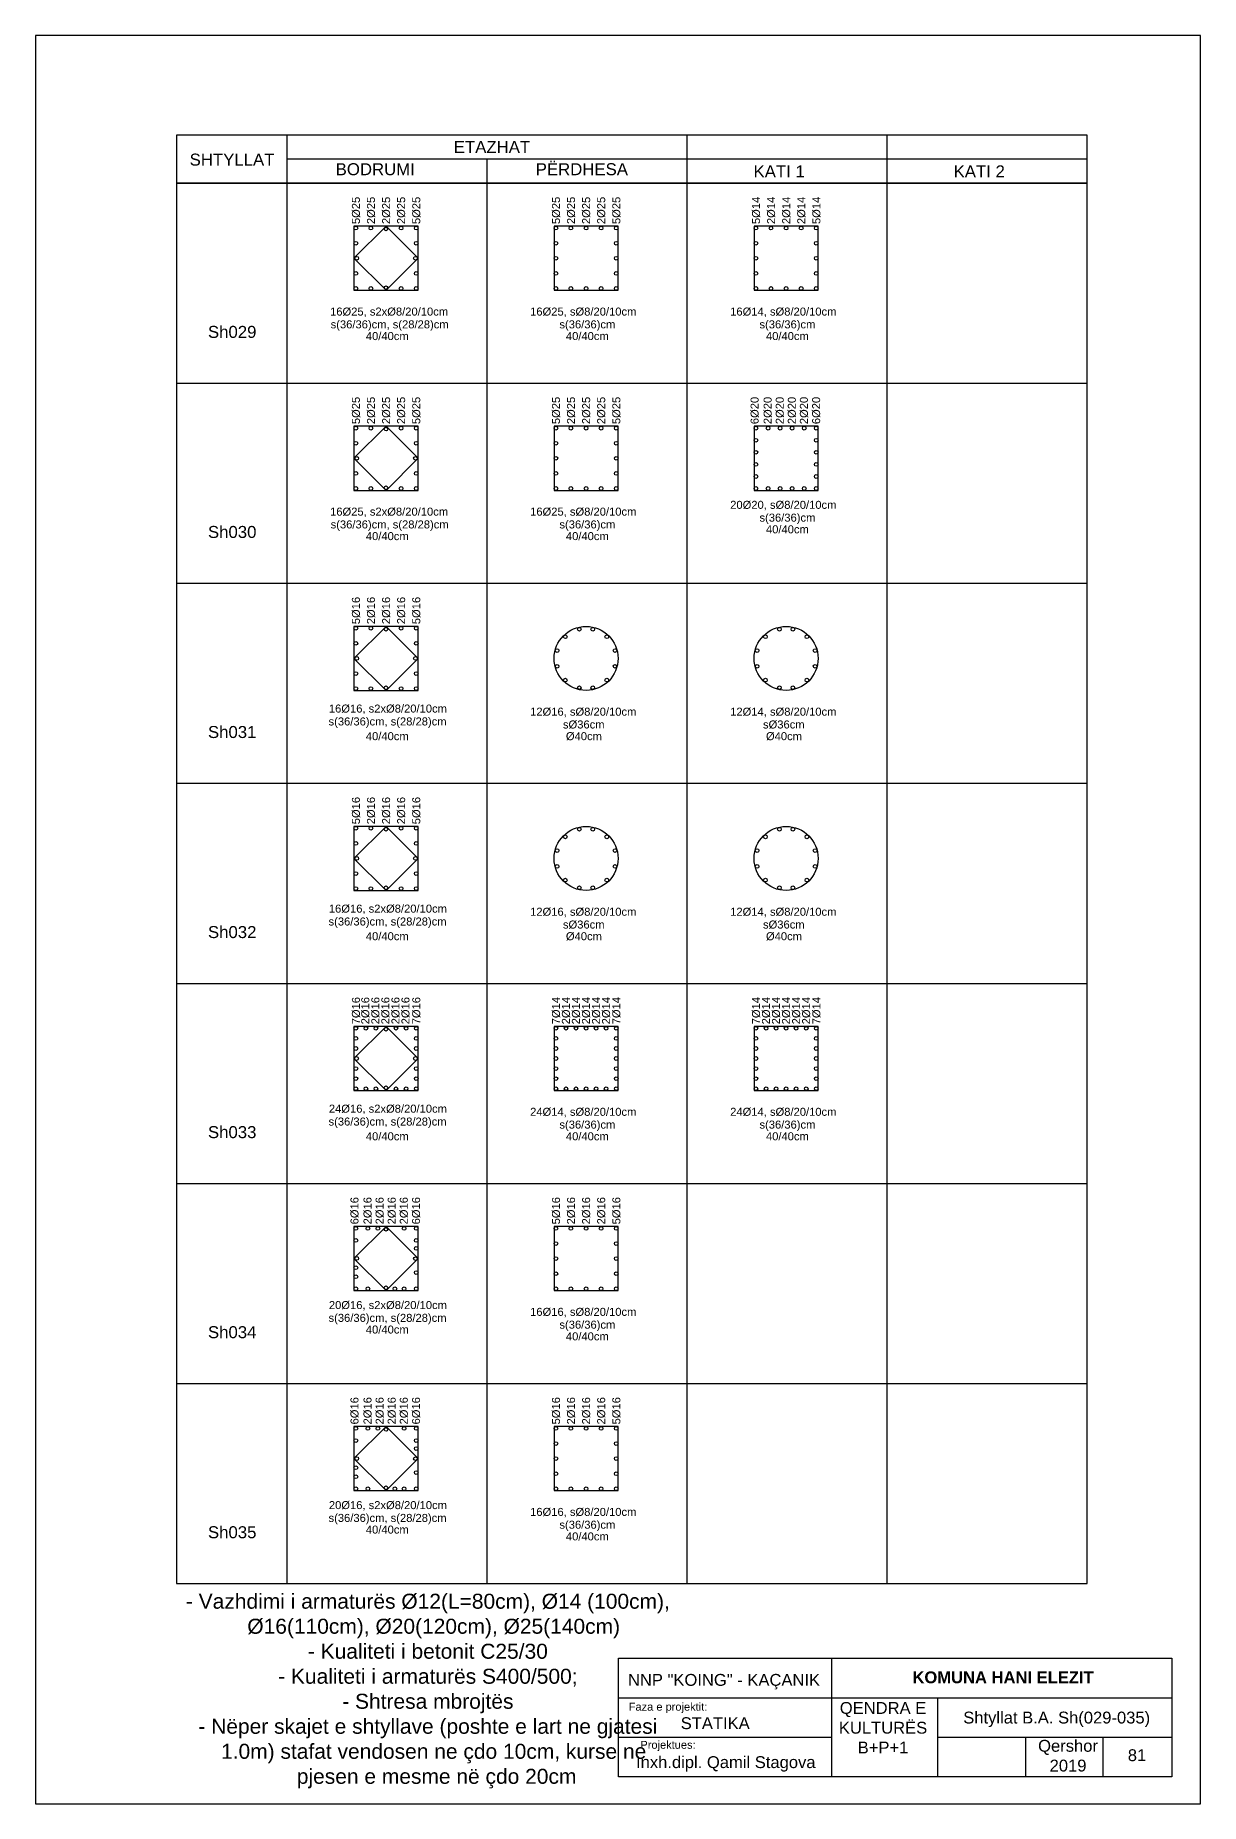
# Model space of a CAD drawing. Header units: inches. Extents: x 2793 to 14277, y -1659 to 551.
# Drawn here: x 9494 to 10950, y -1659 to 551 of the extents above; entities that cross this region are included whole.
import ezdxf

# ---------------------------------------------------------------- set-up
doc = ezdxf.new("R2010")
doc.units = ezdxf.units.IN
doc.layers.add('TEKSTI_Pen_No__201', color=7, linetype='Continuous', lineweight=18)
doc.styles.add('A4TS01', font='ARIAL.TTF', dxfattribs={"height": 10})
doc.styles.add('GENERATED_STYLE_1', font='ARIAL.TTF')

msp = doc.modelspace()

# ---------------------------------------------------------------- linework, layer by layer
for p, q in [((10950, 550.8), (9493.8, 550.8)), ((9493.8, 550.8), (9493.8, -1659)), ((10950, -1659), (10950, 550.8)), ((10808.3, 426.1), (9670.3, 426.1)), ((9670.3, 426.1), (9670.3, 366.1)), ((9670.3, 426.1), (9670.3, 366.1)), ((9808.3, 366.1), (9808.3, 426.1)), ((10308.3, 366.1), (10308.3, 426.1)), ((10558.3, 366.1), (10558.3, 426.1)), ((10808.3, 366.1), (10808.3, 426.1)), ((10808.3, 396.1), (9808.3, 396.1)), ((10058.3, 366.1), (10058.3, 396.1)), ((9670.3, 366.1), (9670.3, -1383.9)), ((9670.3, 366.1), (9670.3, -1383.9)), ((10808.3, 366.1), (9670.3, 366.1)), ((9670.3, 366.1), (9670.3, -1383.9)), ((9670.3, 366.1), (9670.3, 346.1)), ((9670.3, 366.1), (10808.3, 366.1)), ((9808.3, -1383.9), (9808.3, 366.1)), ((10058.3, -1383.9), (10058.3, 366.1)), ((10308.3, -1383.9), (10308.3, 366.1)), ((10558.3, -1383.9), (10558.3, 366.1)), ((10808.3, -1383.9), (10808.3, 366.1)), ((9972, 312.2), (9892, 312.2)), ((9892, 312.2), (9892, 232.2)), ((9892, 272.2), (9932, 312.2)), ((9932, 312.2), (9972, 272.2)), ((9972, 232.2), (9972, 312.2)), ((10222, 312.2), (10142, 312.2)), ((10142, 312.2), (10142, 232.2)), ((10222, 232.2), (10222, 312.2)), ((10472, 312.2), (10392, 312.2)), ((10392, 312.2), (10392, 232.2)), ((10472, 232.2), (10472, 312.2)), ((9932, 232.2), (9892, 272.2)), ((9972, 272.2), (9932, 232.2)), ((9892, 232.2), (9972, 232.2)), ((10142, 232.2), (10222, 232.2)), ((10392, 232.2), (10472, 232.2)), ((9670.3, 116.1), (10808.3, 116.1)), ((9972, 62.2), (9892, 62.2)), ((9892, 62.2), (9892, -17.8)), ((9892, 22.2), (9932, 62.2)), ((9932, 62.2), (9972, 22.2)), ((9972, -17.8), (9972, 62.2)), ((10222, 62.2), (10142, 62.2)), ((10142, 62.2), (10142, -17.8)), ((10222, -17.8), (10222, 62.2)), ((10472, 62.2), (10392, 62.2)), ((10392, 62.2), (10392, -17.8)), ((10472, -17.8), (10472, 62.2)), ((9932, -17.8), (9892, 22.2)), ((9972, 22.2), (9932, -17.8)), ((9892, -17.8), (9972, -17.8)), ((10142, -17.8), (10222, -17.8)), ((10392, -17.8), (10472, -17.8)), ((9670.3, -133.9), (10808.3, -133.9)), ((9972, -187.8), (9892, -187.8)), ((9892, -187.8), (9892, -267.8)), ((9892, -227.8), (9932, -187.8)), ((9932, -187.8), (9972, -227.8)), ((9972, -267.8), (9972, -187.8)), ((9932, -267.8), (9892, -227.8)), ((9972, -227.8), (9932, -267.8)), ((9892, -267.8), (9972, -267.8)), ((9670.3, -383.9), (10808.3, -383.9)), ((9972, -437.8), (9892, -437.8)), ((9892, -437.8), (9892, -517.8)), ((9892, -477.8), (9932, -437.8)), ((9932, -437.8), (9972, -477.8)), ((9972, -517.8), (9972, -437.8)), ((9932, -517.8), (9892, -477.8)), ((9972, -477.8), (9932, -517.8)), ((9892, -517.8), (9972, -517.8)), ((9670.3, -633.9), (10808.3, -633.9)), ((9972, -687.8), (9892, -687.8)), ((9892, -687.8), (9892, -767.8)), ((9892, -727.8), (9932, -687.8)), ((9932, -687.8), (9972, -727.8)), ((9972, -767.8), (9972, -687.8)), ((10222, -687.8), (10142, -687.8)), ((10142, -687.8), (10142, -767.8)), ((10222, -767.8), (10222, -687.8)), ((10472, -687.8), (10392, -687.8)), ((10392, -687.8), (10392, -767.8)), ((10472, -767.8), (10472, -687.8)), ((9932, -767.8), (9892, -727.8)), ((9972, -727.8), (9932, -767.8)), ((9892, -767.8), (9972, -767.8)), ((10142, -767.8), (10222, -767.8)), ((10392, -767.8), (10472, -767.8)), ((9670.3, -883.9), (10808.3, -883.9)), ((9972, -937.8), (9892, -937.8)), ((9892, -937.8), (9892, -1017.8)), ((9932, -937.8), (9892, -977.8)), ((9972, -977.8), (9932, -937.8)), ((9972, -1017.8), (9972, -937.8)), ((10222, -937.8), (10142, -937.8)), ((10142, -937.8), (10142, -1017.8)), ((10222, -1017.8), (10222, -937.8)), ((9892, -977.8), (9932, -1017.8)), ((9932, -1017.8), (9972, -977.8)), ((9892, -1017.8), (9972, -1017.8)), ((10142, -1017.8), (10222, -1017.8)), ((9670.3, -1133.9), (10808.3, -1133.9)), ((9670.3, -1133.9), (10808.3, -1133.9)), ((9972, -1187.8), (9892, -1187.8)), ((9892, -1187.8), (9892, -1267.8)), ((9932, -1187.8), (9892, -1227.8)), ((9972, -1227.8), (9932, -1187.8)), ((9972, -1267.8), (9972, -1187.8)), ((10222, -1187.8), (10142, -1187.8)), ((10142, -1187.8), (10142, -1267.8)), ((10222, -1267.8), (10222, -1187.8)), ((9892, -1227.8), (9932, -1267.8)), ((9932, -1267.8), (9972, -1227.8)), ((9892, -1267.8), (9972, -1267.8)), ((10142, -1267.8), (10222, -1267.8)), ((9670.3, -1383.9), (10808.3, -1383.9)), ((9670.3, -1383.9), (10808.3, -1383.9)), ((10222.4, -1625.4), (10222.4, -1477.2)), ((10222.4, -1477.2), (10913.8, -1477.2)), ((10489.1, -1625.4), (10489.1, -1477.2)), ((10913.8, -1477.2), (10913.8, -1625.4)), ((10222.4, -1526.6), (10913.8, -1526.6)), ((10621.1, -1526.6), (10621.1, -1625.4)), ((10222.4, -1576), (10489.1, -1576)), ((10621.1, -1576), (10913.8, -1576)), ((10731, -1576), (10731, -1625.4)), ((10827.7, -1576), (10827.7, -1625.4)), ((10913.8, -1625.4), (10222.4, -1625.4)), ((9493.8, -1659), (10950, -1659))]:
    msp.add_line(p, q)
for centre, radius in [((9894.3, 309.9), 2.3), ((9913.1, 309.9), 2.3), ((9932, 308.8), 2.3), ((9950.8, 309.9), 2.3), ((9969.7, 309.9), 2.3), ((10144.3, 309.9), 2.3), ((10163.1, 309.9), 2.3), ((10182, 309.9), 2.3), ((10200.8, 309.9), 2.3), ((10219.7, 309.9), 2.3), ((10394.3, 309.9), 2.3), ((10413.1, 309.9), 2.3), ((10432, 309.9), 2.3), ((10450.8, 309.9), 2.3), ((10469.7, 309.9), 2.3), ((9894.3, 291), 2.3), ((9969.7, 291), 2.3), ((10144.3, 291), 2.3), ((10219.7, 291), 2.3), ((10394.3, 291), 2.3), ((10469.7, 291), 2.3), ((9895.4, 272.2), 2.3), ((9968.7, 272.2), 2.3), ((10144.3, 272.2), 2.3), ((10219.7, 272.2), 2.3), ((10394.3, 272.2), 2.3), ((10469.7, 272.2), 2.3), ((9894.3, 253.3), 2.3), ((9969.7, 253.3), 2.3), ((10144.3, 253.3), 2.3), ((10219.7, 253.3), 2.3), ((10394.3, 253.3), 2.3), ((10469.7, 253.3), 2.3), ((9894.3, 234.5), 2.3), ((9894.3, 234.5), 2.3), ((9913.1, 234.5), 2.3), ((9932, 235.5), 2.3), ((9950.8, 234.5), 2.3), ((9969.7, 234.5), 2.3), ((10144.3, 234.5), 2.3), ((10144.3, 234.5), 2.3), ((10163.1, 234.5), 2.3), ((10182, 234.5), 2.3), ((10200.8, 234.5), 2.3), ((10219.7, 234.5), 2.3), ((10394.3, 234.5), 2.3), ((10394.3, 234.5), 2.3), ((10413.1, 234.5), 2.3), ((10432, 234.5), 2.3), ((10450.8, 234.5), 2.3), ((10469.7, 234.5), 2.3), ((9894.3, 59.9), 2.3), ((9913.1, 59.9), 2.3), ((9932, 58.8), 2.3), ((9950.8, 59.9), 2.3), ((9969.7, 59.9), 2.3), ((10144.3, 59.9), 2.3), ((10163.1, 59.9), 2.3), ((10182, 59.9), 2.3), ((10200.8, 59.9), 2.3), ((10219.7, 59.9), 2.3), ((10394.3, 59.9), 2.3), ((10394.3, 44.8), 2.3), ((10409.4, 59.9), 2.3), ((10424.4, 59.9), 2.3), ((10439.5, 59.9), 2.3), ((10454.6, 59.9), 2.3), ((10469.7, 59.9), 2.3), ((10469.7, 44.8), 2.3), ((9894.3, 41), 2.3), ((9895.4, 22.2), 2.3), ((9968.7, 22.2), 2.3), ((9969.7, 41), 2.3), ((10144.3, 41), 2.3), ((10144.3, 22.2), 2.3), ((10219.7, 41), 2.3), ((10219.7, 22.2), 2.3), ((10394.3, 29.7), 2.3), ((10469.7, 29.7), 2.3), ((9894.3, 3.3), 2.3), ((9969.7, 3.3), 2.3), ((10144.3, 3.3), 2.3), ((10219.7, 3.3), 2.3), ((10394.3, 14.6), 2.3), ((10394.3, -0.5), 2.3), ((10469.7, 14.6), 2.3), ((10469.7, -0.5), 2.3), ((9894.3, -15.5), 2.3), ((9894.3, -15.5), 2.3), ((9913.1, -15.5), 2.3), ((9932, -14.5), 2.3), ((9950.8, -15.5), 2.3), ((9969.7, -15.5), 2.3), ((10144.3, -15.5), 2.3), ((10144.3, -15.5), 2.3), ((10163.1, -15.5), 2.3), ((10182, -15.5), 2.3), ((10200.8, -15.5), 2.3), ((10219.7, -15.5), 2.3), ((10394.3, -15.5), 2.3), ((10409.4, -15.5), 2.3), ((10424.4, -15.5), 2.3), ((10439.5, -15.5), 2.3), ((10454.6, -15.5), 2.3), ((10469.7, -15.5), 2.3), ((9894.3, -190.1), 2.3), ((9913.1, -190.1), 2.3), ((9932, -191.3), 2.3), ((9950.8, -190.1), 2.3), ((9969.7, -190.1), 2.3), ((10182, -227.8), 40), ((10156.1, -200.8), 2.3), ((10173.6, -191.3), 2.3), ((10190.4, -191.3), 2.3), ((10207.9, -200.8), 2.3), ((10432, -227.8), 40), ((10406.1, -200.8), 2.3), ((10423.6, -191.3), 2.3), ((10440.4, -191.3), 2.3), ((10457.9, -200.8), 2.3), ((9894.3, -209), 2.3), ((9969.7, -209), 2.3), ((10145.8, -218), 2.3), ((10218.2, -218), 2.3), ((10395.8, -218), 2.3), ((10468.2, -218), 2.3), ((9895.4, -227.8), 2.3), ((9968.7, -227.8), 2.3), ((10145.8, -237.7), 2.3), ((10218.2, -237.7), 2.3), ((10395.8, -237.7), 2.3), ((10468.2, -237.7), 2.3), ((9894.3, -246.7), 2.3), ((9894.3, -265.5), 2.3), ((9894.3, -265.5), 2.3), ((9913.1, -265.5), 2.3), ((9932, -264.5), 2.3), ((9950.8, -265.5), 2.3), ((9969.7, -246.7), 2.3), ((9969.7, -265.5), 2.3), ((10156.1, -254.9), 2.3), ((10173.6, -264.4), 2.3), ((10190.4, -264.4), 2.3), ((10207.9, -254.9), 2.3), ((10406.1, -254.9), 2.3), ((10423.6, -264.4), 2.3), ((10440.4, -264.4), 2.3), ((10457.9, -254.9), 2.3), ((9894.3, -440.1), 2.3), ((9913.1, -440.1), 2.3), ((9932, -441.3), 2.3), ((9950.8, -440.1), 2.3), ((9969.7, -440.1), 2.3), ((10182, -477.8), 40), ((10173.6, -441.3), 2.3), ((10190.4, -441.3), 2.3), ((10432, -477.8), 40), ((10423.6, -441.3), 2.3), ((10440.4, -441.3), 2.3), ((9894.3, -459), 2.3), ((9969.7, -459), 2.3), ((10156.1, -450.8), 2.3), ((10207.9, -450.8), 2.3), ((10406.1, -450.8), 2.3), ((10457.9, -450.8), 2.3), ((9895.4, -477.8), 2.3), ((9968.7, -477.8), 2.3), ((10145.8, -468), 2.3), ((10145.8, -487.7), 2.3), ((10218.2, -468), 2.3), ((10218.2, -487.7), 2.3), ((10395.8, -468), 2.3), ((10395.8, -487.7), 2.3), ((10468.2, -468), 2.3), ((10468.2, -487.7), 2.3), ((9894.3, -496.7), 2.3), ((9969.7, -496.7), 2.3), ((10156.1, -504.9), 2.3), ((10207.9, -504.9), 2.3), ((10406.1, -504.9), 2.3), ((10457.9, -504.9), 2.3), ((9894.3, -515.5), 2.3), ((9894.3, -515.5), 2.3), ((9913.1, -515.5), 2.3), ((9932, -514.5), 2.3), ((9950.8, -515.5), 2.3), ((9969.7, -515.5), 2.3), ((10173.6, -514.4), 2.3), ((10190.4, -514.4), 2.3), ((10423.6, -514.4), 2.3), ((10440.4, -514.4), 2.3), ((9894.3, -690.1), 2.3), ((9894.3, -702.7), 2.3), ((9906.9, -690.1), 2.3), ((9919.4, -690.1), 2.3), ((9932, -691.2), 2.3), ((9944.5, -690.1), 2.3), ((9957.1, -690.1), 2.3), ((9969.7, -690.1), 2.3), ((9969.7, -702.7), 2.3), ((10144.3, -690.1), 2.3), ((10144.3, -702.7), 2.3), ((10156.9, -690.1), 2.3), ((10169.4, -690.1), 2.3), ((10182, -690.1), 2.3), ((10194.5, -690.1), 2.3), ((10207.1, -690.1), 2.3), ((10219.7, -690.1), 2.3), ((10219.7, -702.7), 2.3), ((10394.3, -690.1), 2.3), ((10394.3, -702.7), 2.3), ((10406.9, -690.1), 2.3), ((10419.4, -690.1), 2.3), ((10432, -690.1), 2.3), ((10444.5, -690.1), 2.3), ((10457.1, -690.1), 2.3), ((10469.7, -690.1), 2.3), ((10469.7, -702.7), 2.3), ((9894.3, -715.3), 2.3), ((9895.2, -727.8), 2.3), ((9968.7, -727.8), 2.3), ((9969.7, -715.3), 2.3), ((10144.3, -715.3), 2.3), ((10144.3, -727.8), 2.3), ((10219.7, -715.3), 2.3), ((10219.7, -727.8), 2.3), ((10394.3, -715.3), 2.3), ((10394.3, -727.8), 2.3), ((10469.7, -715.3), 2.3), ((10469.7, -727.8), 2.3), ((9894.3, -740.4), 2.3), ((9894.3, -753), 2.3), ((9969.7, -740.4), 2.3), ((9969.7, -753), 2.3), ((10144.3, -740.4), 2.3), ((10144.3, -753), 2.3), ((10219.7, -740.4), 2.3), ((10219.7, -753), 2.3), ((10394.3, -740.4), 2.3), ((10394.3, -753), 2.3), ((10469.7, -740.4), 2.3), ((10469.7, -753), 2.3), ((9894.3, -765.5), 2.3), ((9894.3, -765.5), 2.3), ((9906.9, -765.5), 2.3), ((9919.4, -765.5), 2.3), ((9932, -764.4), 2.3), ((9944.5, -765.5), 2.3), ((9957.1, -765.5), 2.3), ((9969.7, -765.5), 2.3), ((10144.3, -765.5), 2.3), ((10144.3, -765.5), 2.3), ((10156.9, -765.5), 2.3), ((10169.4, -765.5), 2.3), ((10182, -765.5), 2.3), ((10194.5, -765.5), 2.3), ((10207.1, -765.5), 2.3), ((10219.7, -765.5), 2.3), ((10394.3, -765.5), 2.3), ((10394.3, -765.5), 2.3), ((10406.9, -765.5), 2.3), ((10419.4, -765.5), 2.3), ((10432, -765.5), 2.3), ((10444.5, -765.5), 2.3), ((10457.1, -765.5), 2.3), ((10469.7, -765.5), 2.3), ((9894.3, -940.1), 2.3), ((9909.4, -940.1), 2.3), ((9921.8, -940.1), 2.3), ((9932, -941.3), 2.3), ((9954.6, -940.1), 2.3), ((9969.7, -940.1), 2.3), ((10144.3, -940.1), 2.3), ((10163.1, -940.1), 2.3), ((10182, -940.1), 2.3), ((10200.8, -940.1), 2.3), ((10219.7, -940.1), 2.3), ((9894.3, -955.2), 2.3), ((9969.7, -955.2), 2.3), ((9969.7, -965.2), 2.3), ((10144.3, -959), 2.3), ((10219.7, -959), 2.3), ((9894.3, -989.3), 2.3), ((9895.5, -977.7), 2.3), ((9968.7, -977.9), 2.3), ((9969.7, -995.3), 2.3), ((10144.3, -977.8), 2.3), ((10219.7, -977.8), 2.3), ((9894.3, -1000.5), 2.3), ((9894.3, -1015.5), 2.3), ((9909.4, -1015.5), 2.3), ((9932, -1014.3), 2.3), ((9943.1, -1015.5), 2.3), ((9954.6, -1015.5), 2.3), ((9969.7, -1015.5), 2.3), ((10144.3, -996.7), 2.3), ((10144.3, -1015.5), 2.3), ((10144.3, -1015.5), 2.3), ((10163.1, -1015.5), 2.3), ((10182, -1015.5), 2.3), ((10200.8, -1015.5), 2.3), ((10219.7, -996.7), 2.3), ((10219.7, -1015.5), 2.3), ((9894.3, -1190.1), 2.3), ((9909.4, -1190.1), 2.3), ((9921.8, -1190.1), 2.3), ((9932, -1191.3), 2.3), ((9954.6, -1190.1), 2.3), ((9969.7, -1190.1), 2.3), ((10144.3, -1190.1), 2.3), ((10163.1, -1190.1), 2.3), ((10182, -1190.1), 2.3), ((10200.8, -1190.1), 2.3), ((10219.7, -1190.1), 2.3), ((9894.3, -1205.2), 2.3), ((9969.7, -1205.2), 2.3), ((9969.7, -1215.2), 2.3), ((10144.3, -1209), 2.3), ((10219.7, -1209), 2.3), ((9894.3, -1239.3), 2.3), ((9895.5, -1227.7), 2.3), ((9968.7, -1227.9), 2.3), ((10144.3, -1227.8), 2.3), ((10219.7, -1227.8), 2.3), ((9894.3, -1250.5), 2.3), ((9969.7, -1245.3), 2.3), ((10144.3, -1246.7), 2.3), ((10219.7, -1246.7), 2.3), ((9894.3, -1265.5), 2.3), ((9909.4, -1265.5), 2.3), ((9932, -1264.3), 2.3), ((9943.1, -1265.5), 2.3), ((9954.6, -1265.5), 2.3), ((9969.7, -1265.5), 2.3), ((10144.3, -1265.5), 2.3), ((10144.3, -1265.5), 2.3), ((10163.1, -1265.5), 2.3), ((10182, -1265.5), 2.3), ((10200.8, -1265.5), 2.3), ((10219.7, -1265.5), 2.3)]:
    msp.add_circle(centre, radius)

# ---------------------------------------------------------------- texts
at = {"width": 286.78, "attachment_point": 1, "style": 'A4TS01'}
for s, insert, char_height in [('SHTYLLAT', (9686.6, 403), 15), ('ETAZHAT', (10016.7, 418.8), 15), ('BODRUMI', (9869.1, 391), 15), ('PËRDHESA', (10119.1, 391), 15), ('KATI 1', (10391.3, 388.3), 15), ('{\\fArial|b0|i0|c238|p34;KATI }2', (10641.3, 388.3), 15), ('{\\fArial|b0|i0|c238|p34;16Ø25, s}2x{\\fArial|b0|i0|c238|p34;Ø8/20/}10{\\fArial|b0|i0|c238|p34;cm }', (9862.1, 210.6), 10), ('{\\fArial|b0|i0|c238|p34;16Ø25, sØ8/20/}10{\\fArial|b0|i0|c238|p34;cm }', (10112.1, 210.6), 10), ('{\\fArial|b0|i0|c238|p34;16Ø14, sØ8/20/}10{\\fArial|b0|i0|c238|p34;cm }', (10362.1, 210.6), 10), ('{\\fArial|b0|i0|c238|p34;Sh02}9', (9709.5, 187.7), 15), ('{\\fArial|b0|i0|c238|p34;s(36/36)cm}, s(28/28)cm', (9862.8, 194.6), 10), ('4{\\fArial|b0|i0|c238|p34;0/}4{\\fArial|b0|i0|c238|p34;0cm}', (9906.8, 180), 10), ('{\\fArial|b0|i0|c238|p34;s(}3{\\fArial|b0|i0|c238|p34;6/}36{\\fArial|b0|i0|c238|p34;)cm}', (10148.7, 194.6), 10), ('4{\\fArial|b0|i0|c238|p34;0/}4{\\fArial|b0|i0|c238|p34;0cm}', (10156.8, 180), 10), ('{\\fArial|b0|i0|c238|p34;s(}3{\\fArial|b0|i0|c238|p34;6/}36{\\fArial|b0|i0|c238|p34;)cm}', (10398.7, 194.6), 10), ('4{\\fArial|b0|i0|c238|p34;0/}4{\\fArial|b0|i0|c238|p34;0cm}', (10406.8, 180), 10), ('{\\fArial|b0|i0|c238|p34;16Ø25, s}2x{\\fArial|b0|i0|c238|p34;Ø8/20/}10{\\fArial|b0|i0|c238|p34;cm }', (9862.1, -39.4), 10), ('{\\fArial|b0|i0|c238|p34;16Ø25, sØ8/20/}10{\\fArial|b0|i0|c238|p34;cm }', (10112.1, -39.4), 10), ('{\\fArial|b0|i0|c238|p34;20Ø20, sØ8/20/}10{\\fArial|b0|i0|c238|p34;cm }', (10362.1, -30.9), 10), ('{\\fArial|b0|i0|c238|p34;Sh0}30', (9709.5, -62.3), 15), ('{\\fArial|b0|i0|c238|p34;s(36/36)cm}, s(28/28)cm', (9862.8, -55.4), 10), ('{\\fArial|b0|i0|c238|p34;s(}3{\\fArial|b0|i0|c238|p34;6/}36{\\fArial|b0|i0|c238|p34;)cm}', (10148.7, -55.4), 10), ('{\\fArial|b0|i0|c238|p34;s(}3{\\fArial|b0|i0|c238|p34;6/}36{\\fArial|b0|i0|c238|p34;)cm}', (10398.7, -46.9), 10), ('4{\\fArial|b0|i0|c238|p34;0/}4{\\fArial|b0|i0|c238|p34;0cm}', (10406.8, -61.5), 10), ('4{\\fArial|b0|i0|c238|p34;0/}4{\\fArial|b0|i0|c238|p34;0cm}', (9906.8, -70), 10), ('4{\\fArial|b0|i0|c238|p34;0/}4{\\fArial|b0|i0|c238|p34;0cm}', (10156.8, -70), 10), ('16{\\fArial|b0|i0|c238|p34;Ø16, s2xØ8/20/10cm }', (9860.6, -285.5), 10), ('{\\fArial|b0|i0|c238|p34;s(36/36)cm}, s(28/28)cm', (9860.2, -301.6), 10), ('{\\fArial|b0|i0|c238|p34;12Ø16, sØ8/20/}10{\\fArial|b0|i0|c238|p34;cm }', (10112.1, -289.4), 10), ('{\\fArial|b0|i0|c238|p34;s}Ø36{\\fArial|b0|i0|c238|p34;cm}', (10153.1, -305.4), 10), ('{\\fArial|b0|i0|c238|p34;12Ø14, sØ8/20/}10{\\fArial|b0|i0|c238|p34;cm }', (10362.1, -289.4), 10), ('{\\fArial|b0|i0|c238|p34;s}Ø36{\\fArial|b0|i0|c238|p34;cm}', (10403.1, -305.4), 10), ('{\\fArial|b0|i0|c238|p34;Sh0}31', (9709.5, -312.3), 15), ('4{\\fArial|b0|i0|c238|p34;0/}4{\\fArial|b0|i0|c238|p34;0cm}', (9906.8, -320), 10), ('Ø40cm', (10156.8, -320), 10), ('Ø40cm', (10406.8, -320), 10), ('{\\fArial|b0|i0|c238|p34;s(36/36)cm}, s(28/28)cm', (9860.2, -551.6), 10), ('16{\\fArial|b0|i0|c238|p34;Ø16, s2xØ8/20/10cm }', (9860.6, -535.5), 10), ('{\\fArial|b0|i0|c238|p34;12Ø16, sØ8/20/}10{\\fArial|b0|i0|c238|p34;cm }', (10112.1, -539.4), 10), ('{\\fArial|b0|i0|c238|p34;12Ø14, sØ8/20/}10{\\fArial|b0|i0|c238|p34;cm }', (10362.1, -539.4), 10), ('{\\fArial|b0|i0|c238|p34;Sh0}32', (9709.5, -562.3), 15), ('4{\\fArial|b0|i0|c238|p34;0/}4{\\fArial|b0|i0|c238|p34;0cm}', (9906.8, -570), 10), ('{\\fArial|b0|i0|c238|p34;s}Ø36{\\fArial|b0|i0|c238|p34;cm}', (10153.1, -555.4), 10), ('Ø40cm', (10156.8, -570), 10), ('{\\fArial|b0|i0|c238|p34;s}Ø36{\\fArial|b0|i0|c238|p34;cm}', (10403.1, -555.4), 10), ('Ø40cm', (10406.8, -570), 10), ('{\\fArial|b0|i0|c238|p34;2}4{\\fArial|b0|i0|c238|p34;Ø16, s2xØ8/20/10cm }', (9860.6, -785.5), 10), ('{\\fArial|b0|i0|c238|p34;24Ø14, sØ8/20/}10{\\fArial|b0|i0|c238|p34;cm }', (10112.1, -789.4), 10), ('{\\fArial|b0|i0|c238|p34;24Ø14, sØ8/20/}10{\\fArial|b0|i0|c238|p34;cm }', (10362.1, -789.4), 10), ('{\\fArial|b0|i0|c238|p34;Sh0}33', (9709.5, -812.3), 15), ('{\\fArial|b0|i0|c238|p34;s(36/36)cm}, s(28/28)cm', (9860.2, -801.6), 10), ('{\\fArial|b0|i0|c238|p34;s(}3{\\fArial|b0|i0|c238|p34;6/}36{\\fArial|b0|i0|c238|p34;)cm}', (10148.7, -805.4), 10), ('{\\fArial|b0|i0|c238|p34;s(}3{\\fArial|b0|i0|c238|p34;6/}36{\\fArial|b0|i0|c238|p34;)cm}', (10398.7, -805.4), 10), ('4{\\fArial|b0|i0|c238|p34;0/}4{\\fArial|b0|i0|c238|p34;0cm}', (9906.8, -820), 10), ('4{\\fArial|b0|i0|c238|p34;0/}4{\\fArial|b0|i0|c238|p34;0cm}', (10156.8, -820), 10), ('4{\\fArial|b0|i0|c238|p34;0/}4{\\fArial|b0|i0|c238|p34;0cm}', (10406.8, -820), 10), ('{\\fArial|b0|i0|c238|p34;20Ø16, s}2x{\\fArial|b0|i0|c238|p34;Ø8/20/10cm }', (9860.6, -1030.9), 10), ('{\\fArial|b0|i0|c238|p34;s(36/36)cm}, s(28/28)cm', (9860.2, -1046.9), 10), ('{\\fArial|b0|i0|c238|p34;16Ø16, sØ8/20/}10{\\fArial|b0|i0|c238|p34;cm }', (10112.1, -1039.4), 10), ('{\\fArial|b0|i0|c238|p34;s(}3{\\fArial|b0|i0|c238|p34;6/}36{\\fArial|b0|i0|c238|p34;)cm}', (10148.7, -1055.4), 10), ('{\\fArial|b0|i0|c238|p34;Sh0}34', (9709.5, -1062.3), 15), ('4{\\fArial|b0|i0|c238|p34;0/}4{\\fArial|b0|i0|c238|p34;0cm}', (9906.8, -1061.5), 10), ('4{\\fArial|b0|i0|c238|p34;0/}4{\\fArial|b0|i0|c238|p34;0cm}', (10156.8, -1070), 10), ('{\\fArial|b0|i0|c238|p34;20Ø16, s}2x{\\fArial|b0|i0|c238|p34;Ø8/20/10cm }', (9860.6, -1280.9), 10), ('{\\fArial|b0|i0|c238|p34;s(36/36)cm}, s(28/28)cm', (9860.2, -1296.9), 10), ('{\\fArial|b0|i0|c238|p34;16Ø16, sØ8/20/}10{\\fArial|b0|i0|c238|p34;cm }', (10112.1, -1289.4), 10), ('{\\fArial|b0|i0|c238|p34;Sh0}35', (9709.5, -1312.3), 15), ('4{\\fArial|b0|i0|c238|p34;0/}4{\\fArial|b0|i0|c238|p34;0cm}', (9906.8, -1311.5), 10), ('{\\fArial|b0|i0|c238|p34;s(}3{\\fArial|b0|i0|c238|p34;6/}36{\\fArial|b0|i0|c238|p34;)cm}', (10148.7, -1305.4), 10), ('4{\\fArial|b0|i0|c238|p34;0/}4{\\fArial|b0|i0|c238|p34;0cm}', (10156.8, -1320), 10)]:
    msp.add_mtext(s, dxfattribs=dict(at, insert=insert, char_height=char_height))
at = {"char_height": 10, "width": 286.78, "attachment_point": 1, "rotation": 90, "style": 'A4TS01'}
for s, insert in [('{\\fArial|b0|i0|c238|p34;5Ø}25', (9889.4, 314.9)), ('{\\fArial|b0|i0|c238|p34;2Ø}25', (9908.2, 314.9)), ('{\\fArial|b0|i0|c238|p34;2Ø}25', (9927.1, 314.9)), ('{\\fArial|b0|i0|c238|p34;2Ø}25', (9945.9, 314.9)), ('{\\fArial|b0|i0|c238|p34;5Ø}25', (9964.8, 314.9)), ('{\\fArial|b0|i0|c238|p34;5Ø}25', (10139.4, 314.9)), ('{\\fArial|b0|i0|c238|p34;2Ø}25', (10158.2, 314.9)), ('{\\fArial|b0|i0|c238|p34;2Ø}25', (10177.1, 314.9)), ('{\\fArial|b0|i0|c238|p34;2Ø}25', (10195.9, 314.9)), ('{\\fArial|b0|i0|c238|p34;5Ø}25', (10214.8, 314.9)), ('{\\fArial|b0|i0|c238|p34;5Ø1}4', (10389.4, 314.9)), ('{\\fArial|b0|i0|c238|p34;2Ø1}4', (10408.2, 314.9)), ('{\\fArial|b0|i0|c238|p34;2Ø1}4', (10427.1, 314.9)), ('{\\fArial|b0|i0|c238|p34;2Ø1}4', (10445.9, 314.9)), ('{\\fArial|b0|i0|c238|p34;5Ø1}4', (10464.8, 314.9)), ('{\\fArial|b0|i0|c238|p34;5Ø}25', (9889.4, 64.9)), ('{\\fArial|b0|i0|c238|p34;2Ø}25', (9908.2, 64.9)), ('{\\fArial|b0|i0|c238|p34;2Ø}25', (9927.1, 64.9)), ('{\\fArial|b0|i0|c238|p34;2Ø}25', (9945.9, 64.9)), ('{\\fArial|b0|i0|c238|p34;5Ø}25', (9964.8, 64.9)), ('{\\fArial|b0|i0|c238|p34;5Ø}25', (10139.4, 64.9)), ('{\\fArial|b0|i0|c238|p34;2Ø}25', (10158.2, 64.9)), ('{\\fArial|b0|i0|c238|p34;2Ø}25', (10177.1, 64.9)), ('{\\fArial|b0|i0|c238|p34;2Ø}25', (10195.9, 64.9)), ('{\\fArial|b0|i0|c238|p34;5Ø}25', (10214.8, 64.9)), ('{\\fArial|b0|i0|c238|p34;6Ø}20', (10387.6, 64.9)), ('{\\fArial|b0|i0|c238|p34;2Ø}20', (10403.9, 64.9)), ('{\\fArial|b0|i0|c238|p34;2Ø20}', (10419, 64.9)), ('{\\fArial|b0|i0|c238|p34;2Ø}20', (10434.1, 64.9)), ('{\\fArial|b0|i0|c238|p34;2Ø}20', (10449.2, 64.9)), ('{\\fArial|b0|i0|c238|p34;6Ø}20', (10464.5, 64.9)), ('{\\fArial|b0|i0|c238|p34;5Ø1}6', (9889.4, -185.1)), ('{\\fArial|b0|i0|c238|p34;2Ø1}6', (9908.2, -185.1)), ('{\\fArial|b0|i0|c238|p34;2Ø1}6', (9927.1, -185.1)), ('{\\fArial|b0|i0|c238|p34;2Ø1}6', (9945.9, -185.1)), ('{\\fArial|b0|i0|c238|p34;5Ø1}6', (9964.8, -185.1)), ('{\\fArial|b0|i0|c238|p34;5Ø1}6', (9889.4, -435.1)), ('{\\fArial|b0|i0|c238|p34;2Ø1}6', (9908.2, -435.1)), ('{\\fArial|b0|i0|c238|p34;2Ø1}6', (9927.1, -435.1)), ('{\\fArial|b0|i0|c238|p34;2Ø1}6', (9945.9, -435.1)), ('{\\fArial|b0|i0|c238|p34;5Ø1}6', (9964.8, -435.1)), ('7{\\fArial|b0|i0|c238|p34;Ø16}', (9889.4, -685.1)), ('{\\fArial|b0|i0|c238|p34;2Ø1}6', (9901.1, -685.1)), ('{\\fArial|b0|i0|c238|p34;2Ø1}6', (9913.7, -685.1)), ('{\\fArial|b0|i0|c238|p34;2Ø1}6', (9926.2, -685.1)), ('{\\fArial|b0|i0|c238|p34;2Ø1}6', (9938.8, -685.1)), ('{\\fArial|b0|i0|c238|p34;2Ø1}6', (9951.3, -685.1)), ('7{\\fArial|b0|i0|c238|p34;Ø16}', (9964.8, -685.1)), ('{\\fArial|b0|i0|c238|p34;7Ø1}4', (10139.4, -685.1)), ('{\\fArial|b0|i0|c238|p34;2Ø1}4', (10151.8, -685.1)), ('{\\fArial|b0|i0|c238|p34;2Ø1}4', (10164.3, -685.1)), ('{\\fArial|b0|i0|c238|p34;2Ø1}4', (10176.9, -685.1)), ('{\\fArial|b0|i0|c238|p34;2Ø1}4', (10189.5, -685.1)), ('{\\fArial|b0|i0|c238|p34;2Ø1}4', (10202, -685.1)), ('{\\fArial|b0|i0|c238|p34;7Ø1}4', (10214.8, -685.1)), ('{\\fArial|b0|i0|c238|p34;7Ø1}4', (10389.4, -685.1)), ('{\\fArial|b0|i0|c238|p34;2Ø1}4', (10401.8, -685.1)), ('{\\fArial|b0|i0|c238|p34;2Ø1}4', (10414.3, -685.1)), ('{\\fArial|b0|i0|c238|p34;2Ø1}4', (10426.9, -685.1)), ('{\\fArial|b0|i0|c238|p34;2Ø1}4', (10439.5, -685.1)), ('{\\fArial|b0|i0|c238|p34;2Ø1}4', (10452, -685.1)), ('{\\fArial|b0|i0|c238|p34;7Ø1}4', (10464.8, -685.1)), ('{\\fArial|b0|i0|c238|p34;6Ø1}6', (9887.6, -935.1)), ('{\\fArial|b0|i0|c238|p34;2Ø1}6', (9903.9, -935.1)), ('{\\fArial|b0|i0|c238|p34;2Ø1}6', (9919, -935.1)), ('{\\fArial|b0|i0|c238|p34;2Ø1}6', (9934.1, -935.1)), ('{\\fArial|b0|i0|c238|p34;2Ø1}6', (9949.2, -935.1)), ('{\\fArial|b0|i0|c238|p34;6Ø16}', (9964.5, -935.1)), ('{\\fArial|b0|i0|c238|p34;5Ø1}6', (10139.4, -935.1)), ('{\\fArial|b0|i0|c238|p34;2Ø1}6', (10158.2, -935.1)), ('{\\fArial|b0|i0|c238|p34;2Ø1}6', (10177.1, -935.1)), ('{\\fArial|b0|i0|c238|p34;2Ø1}6', (10195.9, -935.1)), ('{\\fArial|b0|i0|c238|p34;5Ø1}6', (10214.8, -935.1)), ('{\\fArial|b0|i0|c238|p34;6Ø1}6', (9887.6, -1185.1)), ('{\\fArial|b0|i0|c238|p34;2Ø1}6', (9903.9, -1185.1)), ('{\\fArial|b0|i0|c238|p34;2Ø1}6', (9919, -1185.1)), ('{\\fArial|b0|i0|c238|p34;2Ø1}6', (9934.1, -1185.1)), ('{\\fArial|b0|i0|c238|p34;2Ø1}6', (9949.2, -1185.1)), ('{\\fArial|b0|i0|c238|p34;6Ø16}', (9964.5, -1185.1)), ('{\\fArial|b0|i0|c238|p34;5Ø1}6', (10139.4, -1185.1)), ('{\\fArial|b0|i0|c238|p34;2Ø1}6', (10158.2, -1185.1)), ('{\\fArial|b0|i0|c238|p34;2Ø1}6', (10177.1, -1185.1)), ('{\\fArial|b0|i0|c238|p34;2Ø1}6', (10195.9, -1185.1)), ('{\\fArial|b0|i0|c238|p34;5Ø1}6', (10214.8, -1185.1))]:
    msp.add_mtext(s, dxfattribs=dict(at, insert=insert))
at = {"insert": (9984.3, -1518.3), "char_height": 18.75, "width": 705.959, "attachment_point": 5}
msp.add_mtext('{\\fArial|b0|i0|c0|p34;- Vazhdimi i armaturës Ø12(L=80cm), Ø14 (100cm),\\P  Ø16(110cm), Ø20(120cm), Ø25(140cm) \\P- Kualiteti i betonit C25/30\\P- Kualiteti i armaturës S400/500;\\P- Shtresa mbrojtës\\P- Nëper skajet e shtyllave (poshte e lart ne gjatesi\\P  1.0m) stafat vendosen ne çdo 10cm, kurse ne \\P   pjesen e mesme në çdo 20cm }', dxfattribs=at)
at = {"layer": 'TEKSTI_Pen_No__201', "linetype": 'Continuous', "attachment_point": 2, "style": 'GENERATED_STYLE_1'}
for s, insert, char_height in [('NNP "KOING" - KAÇANIK', (10354.4, -1496.9), 14.816), ('{\\fArial|b1|i0|c0|p34;KOMUNA HANI ELEZIT}', (10703.1, -1493.7), 14.816), ('Faza e projektit:', (10284.4, -1532.9), 9.877), ('QENDRA E \\PKULTURËS\\PB+P+1', (10553.1, -1532), 14.82), ('Shtyllat B.A. Sh(029-035)', (10770.1, -1544), 14.816), ('STATIKA', (10343.4, -1551), 14.82), ('Projektues:', (10284.4, -1580.5), 9.877), ('Qershor \\P2019', (10784.3, -1579.3), 14.82), ('81', (10870.5, -1591), 14.82), ('Inxh.dipl. Qamil Stagova', (10356.6, -1599.7), 14.816)]:
    msp.add_mtext(s, dxfattribs=dict(at, insert=insert, char_height=char_height))

doc.saveas('drawing.dxf')
